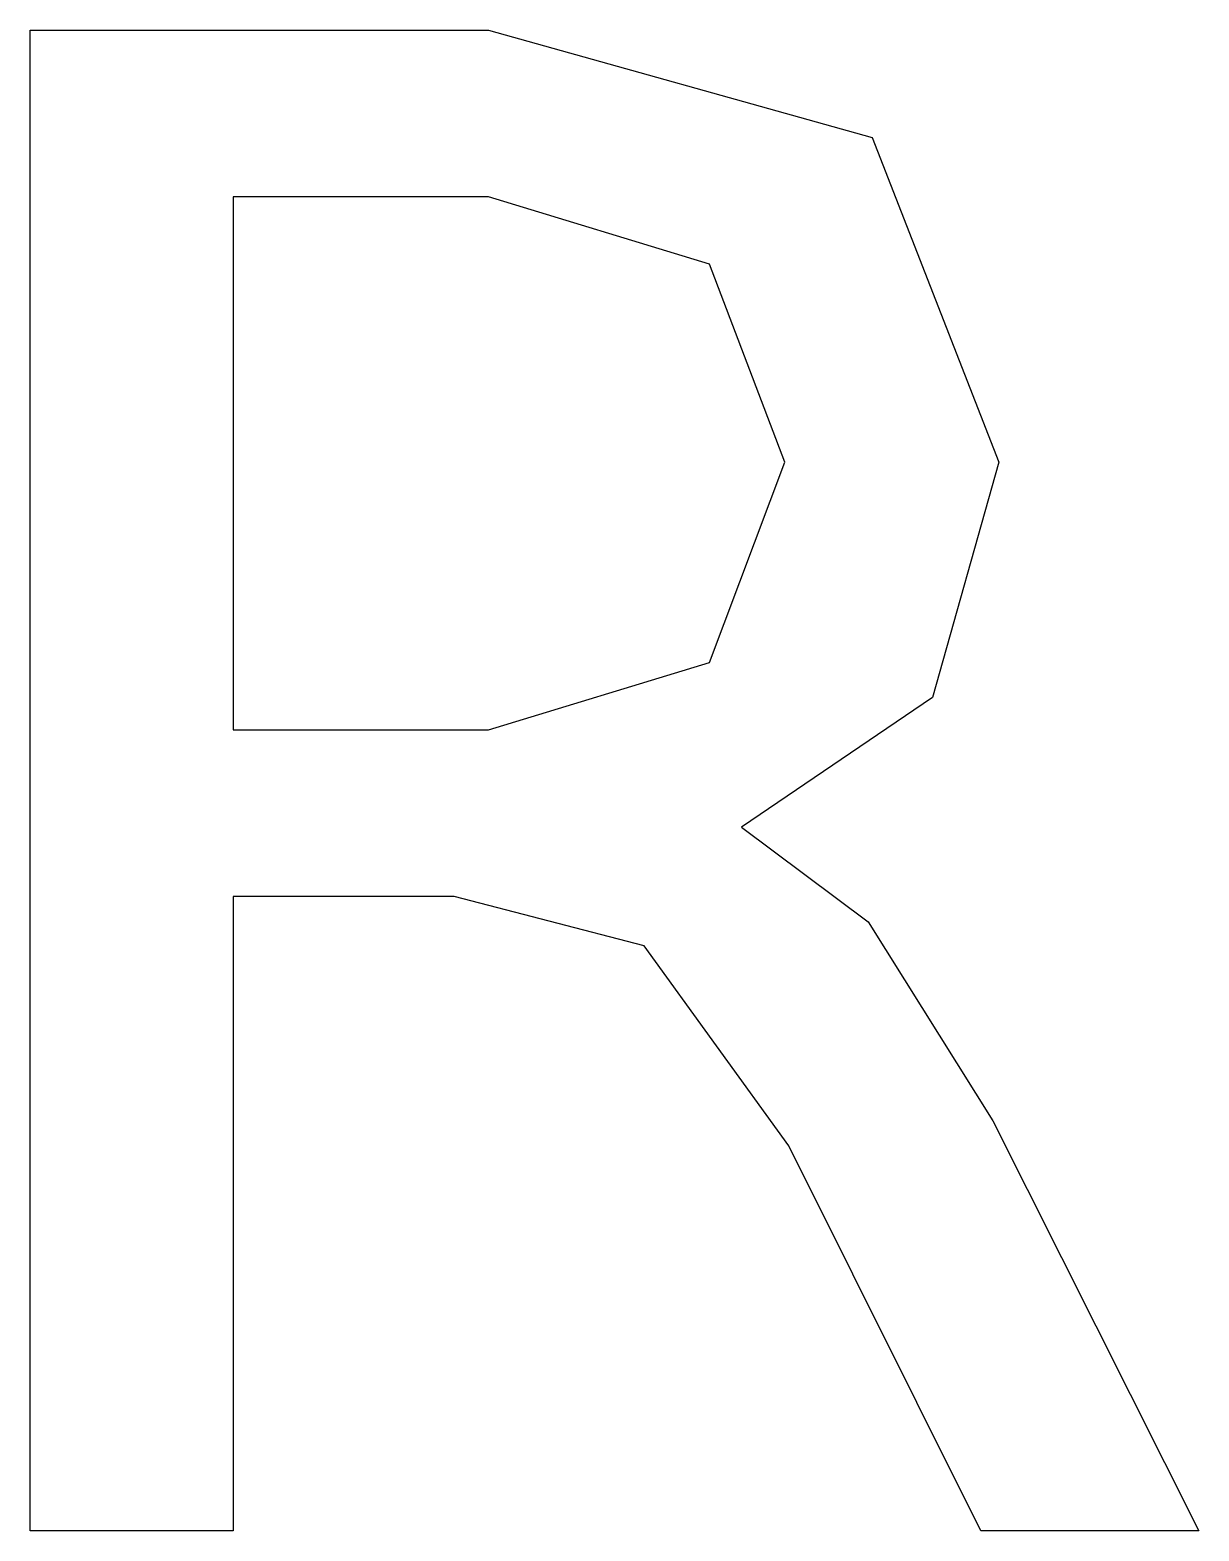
# Model space of a CAD drawing. Extents: x -2.52 to 3.89, y -3.67 to 4.56.
import ezdxf

# ---------------------------------------------------------------- set-up
doc = ezdxf.new("R2010")
doc.units = 0
doc.layers.get('0').update_dxf_attribs({"linetype": 'CONTINUOUS'})

msp = doc.modelspace()

# ---------------------------------------------------------------- linework, layer by layer
at = {"color": 7}
for points in [[(1.385756, 0.188214), (2.080285, -0.329929), (2.763794, -1.421336), (3.893783, -3.670294), (2.697647, -3.670294), (1.644825, -1.559139), (0.851075, -0.462221), (-0.19072, -0.192126), (-1.403395, -0.192126), (-1.403395, -3.670294), (-2.516849, -3.670294), (-2.516849, 4.559351), (-0.003308, 4.559351), (2.102335, 3.969552), (2.796867, 2.189124), (2.433063, 0.899281), (1.385756, 0.188214)], [(-1.403395, 3.644333), (-1.403395, 0.722892), (-0.003308, 0.722892), (1.209367, 1.092206), (1.622778, 2.189124), (1.209367, 3.27502), (-0.003308, 3.644333), (-1.403395, 3.644333)]]:
    msp.add_lwpolyline(points, dxfattribs=at)

doc.saveas('drawing.dxf')
